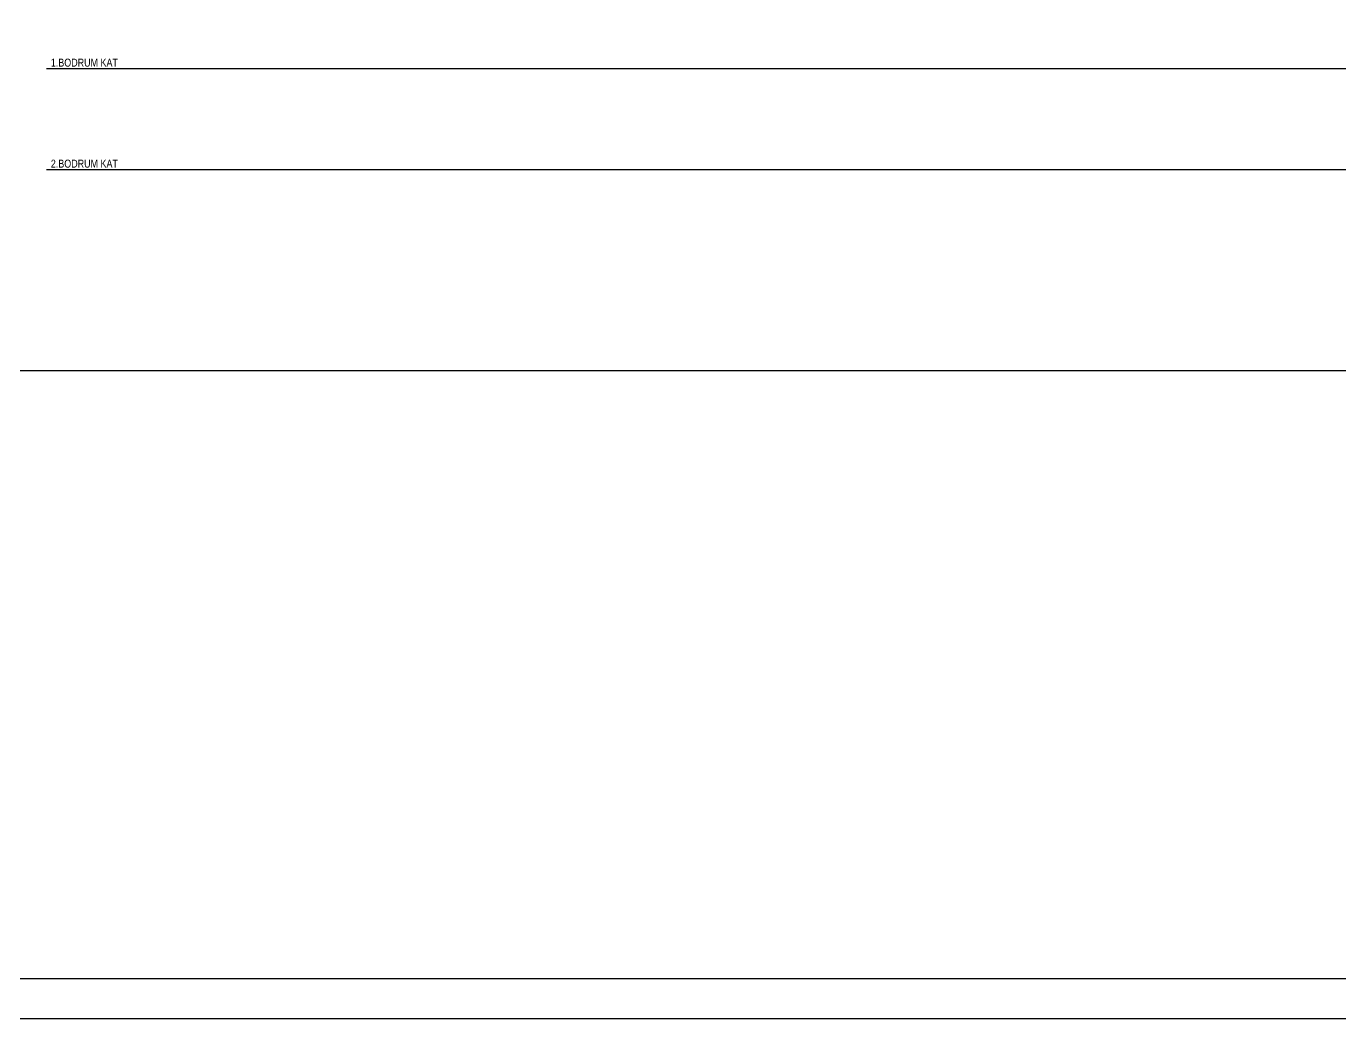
# Model space of a CAD drawing. Header units: centimetres. Extents: x -8730 to 48594, y -13 to 19987.
# Drawn here: x -5239 to 1328, y -13 to 4950 of the extents above; entities that cross this region are included whole.
import ezdxf
from ezdxf.enums import TextEntityAlignment as Align

# ---------------------------------------------------------------- set-up
doc = ezdxf.new("R2010")
doc.units = ezdxf.units.CM
doc.header["$MEASUREMENT"] = 0
doc.layers.add('1-BASLIK', color=53, linetype='Continuous', lineweight=25)
doc.layers.add('T-TEXT', color=85, linetype='Continuous')
doc.styles.add('ARIAL', font='arial.ttf')

msp = doc.modelspace()

# ---------------------------------------------------------------- linework, layer by layer
at = {"layer": '1-BASLIK'}
for points in [[(-8730.1, -12.9), (-8730.1, 19987.1), (48593.9, 19987.1), (48593.9, -12.9)], [(45693.9, 187.1), (-8530.1, 187.1), (-8530.1, 19787.1), (45693.9, 19787.1)], [(-6103.8, 9120.4), (37956, 9120.4), (37956, 3226.7), (-6103.8, 3226.7)]]:
    msp.add_lwpolyline(points, close=True, dxfattribs=at)
at = {"layer": 'T-TEXT', "color": 7}
for p, q in [((-5138.2, 4738.4), (36595.3, 4738.4)), ((-5138.2, 4233.4), (36595.3, 4233.4))]:
    msp.add_line(p, q, dxfattribs=at)

# ---------------------------------------------------------------- texts
at = {"layer": 'T-TEXT', "color": 7, "style": 'ARIAL', "width": 0.8}
for s, p in [('1.BODRUM KAT', (-5115.9, 4767.7)), ('2.BODRUM KAT', (-5115.9, 4262.7))]:
    msp.add_text(s, height=40, dxfattribs=at).set_placement(p, align=Align.MIDDLE_LEFT)

doc.saveas('drawing.dxf')
